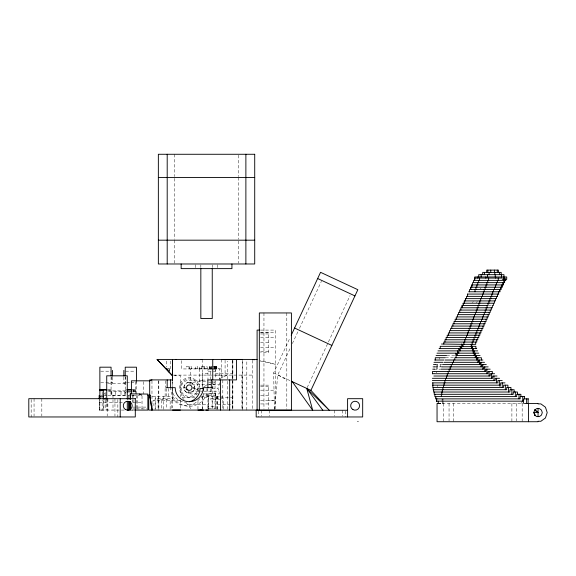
<?xml version="1.0" encoding="UTF-8"?>
<svg xmlns="http://www.w3.org/2000/svg" width="576" height="576" viewBox="0 0 576 576"><rect width="100%" height="100%" fill="white"/><g stroke="black" fill="none" stroke-linecap="round" stroke-linejoin="round"><path stroke-width="0.43" stroke-dasharray="2.88 2.16" d="M111.067 391.241L111.067 395.201L125.237 395.208L125.237 391.766L107.928 391.766M111.067 390.665L111.067 390.139L107.611 390.139M125.237 390.658L125.237 390.139M169.517 371.052L169.517 368.748M172.541 400.226L172.541 381.031M202.248 410.076L202.248 396.36M202.248 387.641L202.248 360.295M207.958 408.701L207.958 406.649L215.273 406.649L215.273 408.701L207.958 408.701L207.958 393.617L215.273 393.617L215.273 397.735L232.186 397.735L232.186 404.59L215.273 404.59M207.958 393.617L207.958 397.735L200.938 397.735M202.248 380.102L207.958 380.102L207.958 369.13L215.273 369.13L215.273 371.189L207.958 371.189M225.086 360.288L225.086 375.106L227.383 375.084L227.39 361.152M232.639 409.183L232.639 359.431M242.575 360.295L242.568 409.176M242.698 410.076L242.698 359.431M246.809 410.076L246.816 360.317M197.95 409.162L197.978 400.198M198.022 387.655A8.777 8.777 0 0 1 184.853 395.258A8.777 8.777 0 0 1 184.853 380.052A8.777 8.777 0 0 1 198.022 387.655L197.935 392.436M189.72 391.709L190.238 392.976L188.899 393.062A5.328 5.328 0 0 1 183.866 387.763L183.924 387.101L185.818 387.655M274.55 409.392L277.769 374.904L290.117 348.422M284.796 378.187L284.652 378.734L277.769 374.904M202.889 393.919L219.276 393.919L219.276 391.176L217.908 388.202L219.276 384.322L219.276 368.784L214.099 368.784M189.72 383.674L190.238 382.55L189.576 382.471L206.33 381.276M274.45 409.385L273.622 372.974L290.088 337.658M292.363 343.606L298.721 329.962M299.484 328.342L321.43 281.275M307.138 387.626L350.05 295.603M103.298 395.424L105.581 391.766L105.581 398.873M124.222 410.069L99.295 410.069L99.302 399.722L99.295 410.069L103.298 410.069L103.298 397.699M480.319 288.929L481.082 287.784M472.493 302.645L473.285 301.5M476.453 302.645L477.274 301.5M199.771 398.707L196.985 401.652A17.136 17.136 0 0 1 175.133 401.652L170.878 396.36L149.659 396.36M111.067 384.53L112.435 383.162L112.435 376.776M219.312 378.886L227.383 375.084L227.383 409.176M198.338 388.886L193.565 390.881A5.278 5.278 0 0 0 194.587 387.763L194.544 387.101L192.672 387.655M203.911 386.546L207.886 384.883M192.643 388.087L194.587 387.763M215.957 375.106L221.638 375.091M99.31 410.054L99.864 410.054L99.864 399.47M488.657 305.496L491.242 305.496M260.575 330.091L275.378 330.091L275.378 409.176M260.525 332.374L275.378 332.374M260.611 332.604L268.524 332.604L268.524 352.714L260.611 352.714M260.611 333.95L268.524 333.95M260.611 337.63L275.378 337.63M260.611 342.655L268.524 342.655M260.611 347.688L275.378 347.688M260.611 351.367L268.524 351.367M446.724 355.457L455.306 355.457M445.55 357.739L455.306 357.739M434.851 364.594L443.52 364.594M212.45 366.653L216.871 366.653L216.821 368.942M434.333 366.883L442.908 366.883M166.507 368.748L171.23 368.748M212.645 368.784L190.714 368.784L190.714 384.322M221.638 368.942L181.685 368.942L181.678 359.417M433.908 369.166L440.323 369.166M100.75 371.189L111.29 371.189M125.69 371.189L135.54 371.189M207.958 373.248L202.248 373.248L202.248 387.778M215.273 373.248L232.186 373.248L232.186 378.389M173.412 375.098L252.526 375.098L251.734 375.091M174.175 375.797L180.54 375.797L180.54 396.734M202.248 380.621L188.021 380.621A6.314 6.314 0 0 0 181.454 387.194L181.454 396.36L184.054 399.787M208.771 382.162L215.273 382.162M100.75 382.363L112.435 382.363M123.862 382.363L125.69 382.363L125.69 376.776M126.583 382.363L130.169 382.363M131.062 382.363L136.433 382.363M107.618 383.573L127.289 383.573M207.958 384.214L215.273 384.214L215.273 380.786M191.714 384.322L207.67 384.322M208.908 384.322L211.075 384.322M212.645 384.322L219.276 384.322M260.611 385.15L268.524 385.15L268.524 409.176M260.611 386.532L268.524 386.532M211.298 387.655L212.954 387.655L212.954 380.772M192.989 388.202L198.072 388.202M211.91 388.202L217.908 388.202M107.618 389.455L111.067 389.455M132.127 389.455L136.433 389.455M133.006 390.139L136.433 390.074M260.611 390.175L275.378 390.211M133.006 390.658L136.433 390.658M107.618 390.866L127.289 390.866M133.006 391.241L136.433 391.241M190.822 391.176L198.914 391.176M200.578 391.176L202.32 391.176M203.573 391.176L219.276 391.176M133.006 391.817L136.433 391.817M197.338 393.919L190.714 393.919L190.714 391.86M260.611 395.237L268.524 395.237M103.745 395.424L100.627 395.424L102.154 395.424L102.154 390.139M104.054 395.424L107.309 395.424M107.863 395.424L139.673 395.424M131.479 395.446L133.762 395.446M207.958 395.676L215.273 395.676M201.24 396.36L222.818 396.36M182.491 397.735L194.789 397.735M221.033 399.334L210.701 399.334L210.701 398.65M180.108 400.226L153.115 400.226L153.115 405.598M260.611 400.226L275.378 400.226L268.524 400.27M99.295 402.746L122.443 402.746M133.128 402.746L142.027 402.746M260.611 403.949L268.524 403.949M187.69 404.59L207.958 404.59M132.898 407.102L146.981 407.102M132.898 408.931L135.59 408.931M136.418 408.931L146.981 408.931M131.35 410.069L134.028 410.062M131.479 410.054L132.89 410.054M103.298 410.069L102.154 410.047L102.154 399.722M183.881 387.763L185.839 388.087M260.431 361.13L275.378 364.356L260.417 360.317M273.622 372.974L290.023 380.621M125.237 384.53L123.862 383.162L123.862 376.776M186.134 402.53L190.814 408.701M168.926 368.748L169.517 372.593M171.979 388.447L172.476 391.795A14.047 14.047 0 0 0 186.041 402.206M188.597 391.025L188.899 393.062M523.418 401.162L523.418 403.445L442.087 403.445L442.087 398.873M523.195 401.162L523.195 403.445M522.173 403.445L522.173 421.726M521.863 401.162L521.863 403.445M516.463 403.445L516.463 420.854M511.891 403.445L511.891 421.726M500.558 385.164L500.558 386.69M499.68 385.164L499.68 386.69M453.614 403.445L453.614 421.726M449.05 403.445L449.05 420.854M443.333 403.445L443.333 421.726M443.095 398.873L443.095 400.399M443.095 401.162L443.095 403.445M442.195 398.873L442.195 400.399M442.274 401.162L442.274 403.445M440.662 364.594L440.662 366.883M439.531 357.739L439.531 359.266M437.688 364.594L437.688 366.883M437.71 385.164L437.71 386.69M437.263 366.883L437.263 369.166M436.918 364.594L436.918 366.883M436.694 371.455L436.694 372.974M436.45 366.883L436.45 369.166M345.233 411.113L345.233 416.966M342.338 410.27L342.338 416.131M334.57 410.27L334.57 416.131M286.805 312.948L286.805 409.176M269.208 410.27L269.208 416.131M263.952 312.948L263.952 409.176M261.439 410.27L261.439 416.131M258.552 411.113L258.552 416.966M252.526 360.295L252.526 409.176M241.934 375.091L241.934 409.176M238.414 155.167L238.414 176.594M238.414 177.487L238.414 239.285M238.414 241.063L238.414 263.095M232.862 360.31L232.862 409.183M232.589 359.417L232.596 409.183M223.409 409.198L223.409 398.65L208.325 398.65L208.325 409.198M222.818 375.084L222.818 410.076M221.638 359.424L221.638 378.648M217.764 396.36L217.764 409.219M217.382 264.751L217.382 267.847M217.332 396.36L217.332 410.076M216.778 396.36L216.778 410.076M216.662 366.653L216.626 368.942M216.475 366.653L216.475 368.942M216.396 366.653L216.396 368.942M216.31 366.653L216.31 368.942M216.029 366.653L216.029 368.942M215.87 366.653L215.87 368.942M215.863 398.65L215.863 399.334M215.568 366.653L215.568 368.942M215.316 366.653L215.316 368.942M215.273 369.13L215.273 378.994M215.273 393.617L215.273 408.701M215.042 366.653L215.042 368.942M215.028 380.794L215.028 410.076M214.661 366.653L214.661 368.942M214.445 366.653L214.438 368.942M214.351 366.653L214.351 368.942M214.092 366.653L214.092 368.942M213.905 366.653L213.905 368.942M212.738 380.794L212.746 409.183M212.242 264.874L212.242 267.559M212.098 399.334L212.098 409.176M211.666 368.942L211.666 366.653L209.232 366.653L209.232 368.942M211.752 388.498L211.752 398.65M211.428 366.653L211.428 368.942M210.773 366.653L210.694 379.138M210.694 388.951L210.694 393.919M210.226 366.653L210.226 368.942M209.794 366.653L209.794 368.942M209.484 366.653L209.484 368.942M209.297 366.653L209.297 368.942M208.555 396.36L208.555 410.076M207.144 368.942L207.144 366.653L199.757 366.653L199.757 368.942M206.95 388.447L206.95 396.36M204.739 366.653L204.739 368.942M203.983 366.653L203.983 368.942M203.522 393.725L203.522 396.36M202.248 395.806L202.248 409.219M201.449 366.653L201.449 368.942M200.837 264.874L200.837 267.559M199.289 368.784L199.289 388.202M197.654 368.942L197.654 366.653L195.221 366.653L195.221 368.942M195.689 264.751L195.689 268.625M191.448 368.942L191.448 366.653L186.199 366.653L186.199 368.942M189.454 366.653L189.454 368.942M189.014 366.653L189.014 368.942M180.461 400.198L180.461 410.047M175.565 375.106L175.565 375.797M174.665 154.274L174.665 176.594M174.665 178.387L174.665 239.285M174.665 240.178L174.665 263.095M172.541 380.484L172.541 407.786M171.857 400.226L171.857 409.176M170.618 361.116L170.618 368.748M170.158 409.198L170.158 398.65L155.074 398.65L155.074 409.198M168.559 388.447L168.559 396.36M167.782 398.65L167.782 399.334L157.45 399.334L157.45 398.65M166.73 388.498L166.73 398.65M166.507 361.116L166.507 367.049M166.392 399.334L166.392 409.176M165.528 380.772L165.528 387.655M165.132 388.447L165.132 396.36M163.534 396.36L163.534 410.076M162.619 398.65L162.619 399.334M161.798 400.226L161.798 409.176M158.846 399.334L158.846 410.076M158.825 380.794L158.825 409.176M158.508 380.801L158.508 398.65M158.083 400.226L158.083 409.176M155.304 396.36L155.304 410.076M151.97 380.794L151.97 403.956M143.402 381.694L143.402 393.847M142.027 395.921L142.027 409.19M137.448 395.424L137.448 410.062M136.433 381.276L136.433 394.776M136.433 395.294L136.433 410.069M135.403 381.694L135.403 393.847M133.006 389.455L133.006 402.898M132.89 395.424L132.89 398.866M132.89 399.73L132.89 402.307M128.326 395.424L128.326 398.866M125.237 376.776L125.237 395.424M124.43 391.766L124.43 395.424M121.003 391.766L121.003 395.424M117.842 399.557L117.842 416.966M115.294 391.766L115.294 395.424M114.955 398.686L114.955 416.095M112.997 395.424L112.997 398.873M112.997 399.73L112.997 410.069M111.866 391.766L111.866 395.424M111.29 376.776L111.29 382.363M111.067 376.776L111.067 395.424M107.863 398.873L107.863 410.069M107.186 398.686L107.186 416.095M106.726 398.873L106.726 410.069M105.581 399.73L105.581 410.069M103.874 399.73L103.874 410.069M41.825 398.686L41.825 416.095M34.056 398.686L34.056 416.095M31.169 399.557L31.169 416.966M183.917 387.014A5.328 5.328 0 0 1 189.562 382.414M190.159 382.486A5.328 5.328 0 0 1 194.479 387.029M199.087 388.901A9.922 9.922 0 0 0 187.999 377.813A9.922 9.922 0 0 0 180.014 391.306L180.547 392.436A9.922 9.922 0 0 0 197.273 393.487M198.85 390.125A9.922 9.922 0 0 1 198.468 391.306M207.85 388.433A18.626 18.626 0 0 1 188.849 406.274A18.626 18.626 0 0 1 170.618 387.655M186.574 392.285A5.342 5.342 0 0 0 194.587 387.655A5.342 5.342 0 0 0 186.574 383.026A5.342 5.342 0 0 0 186.574 392.285"/><path stroke-width="0.86" d="M166.507 369.41L166.507 368.748M172.541 380.16L172.541 359.417L172.541 380.484M467.604 296.359L467.618 294.07M470.83 289.505L470.902 287.215M471.866 287.215L471.967 284.933M462.002 307.786L462.334 305.496M463.133 305.496L463.37 303.214M464.263 303.214L464.386 300.931M291.211 335.254L320.558 272.318L357.84 289.699L310.903 390.362L329.314 410.27L306.763 388.426L312.689 410.27L292.262 381.665M534.895 414.886L533.83 412.589L534.636 410.105L536.753 408.564L539.366 408.564L541.476 410.105L542.29 412.589L541.476 415.073L539.366 416.606L536.753 416.606L534.636 415.073L535.068 415.267M535.19 409.853L534.636 410.105L538.056 412.589L533.83 412.589L535.154 415.447M131.407 393.847L131.407 380.822L149.688 380.822L151.97 379.908M497.635 296.359L466.495 296.359L466.502 298.642L465.358 298.656L465.386 300.931L465.523 298.642M202.248 359.431L201.175 359.431M99.295 398.93L99.295 395.424L99.864 395.417M203.537 410.076L197.95 410.047M221.638 359.431L242.575 359.424M127.289 398.801L130.716 398.851M172.541 410.076L180.461 410.047M200.016 410.076L201.859 410.069M158.357 177.487L254.714 177.487M158.357 240.178L254.714 240.178M502.286 278.078L474.588 278.078L474.588 280.361M503.942 278.078L505.08 278.078M474.934 279.245L474.732 276.962L506.722 276.962L506.722 279.245L505.08 279.245M502.286 279.245L503.942 279.245M468.547 291.787L499.968 291.787L499.968 289.505M467.539 294.07L498.802 294.07M465.365 298.642L496.512 298.642L496.512 296.359M259.704 330.091L257.098 330.091L257.098 410.076M441.511 344.03L463.91 344.347L463.91 342.065M439.056 348.602L459.346 348.602L459.346 350.885L472.795 350.885L472.795 348.602L476.734 348.602M437.969 350.885L457.74 350.885L457.74 353.167L473.674 353.167L473.674 350.885L477.713 350.885M436.975 353.167L456.192 353.167L456.192 355.457L474.696 355.457L474.696 353.167L478.814 353.167M436.082 355.457L446.558 355.457M480.053 355.457L475.855 355.457L475.855 357.739L454.788 357.739L454.788 360.029M445.241 357.739L435.29 357.739L435.29 360.029M172.663 375.106L172.541 375.797L157.082 359.424L257.098 359.424M434.585 360.029L444.002 360.029M445.241 360.029L477.158 360.029L477.158 357.739L481.414 357.739L481.414 360.029M482.911 360.029L478.598 360.029L478.598 362.311L444.002 362.311M433.98 362.311L442.85 362.311M484.531 362.311L480.182 362.311L480.182 364.594L442.85 364.594M433.469 364.594L435.902 364.594M486.288 364.594L481.903 364.594L481.903 366.883L441.785 366.883M433.058 366.883L435.262 366.883M488.167 366.883L483.761 366.883L483.761 369.166L440.921 369.166M432.742 369.166L434.693 369.166M490.183 369.166L485.762 369.166L485.762 371.455L434.693 371.455M434.225 371.455L432.518 371.455L432.518 373.738M432.396 373.738L433.85 373.738M434.225 373.738L487.901 373.738L487.901 371.455L492.322 371.455L492.322 373.738M494.597 373.738L490.183 373.738L490.183 376.02L433.85 376.02M496.994 376.02L492.602 376.02L492.602 378.31L432.396 378.31M499.529 378.31L495.151 378.31L495.151 380.592L432.367 380.592M149.688 379.908L172.541 379.908M502.193 380.592L497.844 380.592L497.844 382.882L432.432 382.882M504.979 382.882L500.666 382.882L500.666 385.164L432.598 385.164M166.558 387.655L175.198 387.655A14.047 14.047 0 0 0 189.245 401.702A14.047 14.047 0 0 0 203.285 387.655L211.889 387.655M99.864 389.455L106.762 389.455M126.958 389.455L131.263 389.455M99.864 390.074L106.747 390.074M126.958 390.139L131.278 390.074M99.864 390.658L103.298 390.658M130.262 399.031L130.262 393.847L147.859 394.078L147.859 410.076L134.662 410.076M147.859 395.222L150.329 395.222M524.52 396.59L520.164 396.59L520.164 398.873L435.6 398.873L435.6 396.59M99.864 396.821L103.298 396.821M107.107 398.873L103.298 398.873L103.298 390.074M528.379 398.873L523.627 398.873L523.627 401.162L436.363 401.162M524.419 403.445L538.056 403.445L538.056 403.891L540.886 403.891L545.458 407.218L547.2 412.589L545.458 417.96L540.886 421.279L538.056 421.279L538.056 421.726L437.047 421.726L437.047 403.445L440.323 403.445L439.906 403.445M208.325 410.076L205.913 410.069M347.594 410.27L256.183 410.27L256.183 416.966L362.678 416.966L362.678 398.686L347.594 398.686L347.594 416.966M357.754 421.502L358.121 421.502M126.864 391.795L130.946 391.817M175.565 359.417L176.076 359.431M252.526 359.424L254.282 359.798M317.664 278.532L354.946 295.913M294.581 328.032L331.862 345.413M291.456 381.29L310.903 390.362M139.399 394.078L141.689 395.222M535.097 409.766L538.056 412.589M157.082 359.424L172.541 375.797L172.541 375.106M167.011 369.389L169.517 372.593M306.763 388.426L322.812 410.27M149.688 395.222L151.97 410.076L151.97 405.706M149.688 394.531L151.97 410.076M458.604 314.64L458.561 312.358L490.262 312.358L490.262 310.068M459.734 312.358L459.691 310.068L491.306 310.068L491.306 307.786M460.865 310.068L460.822 307.786L492.35 307.786L492.35 305.496L493.387 305.496L493.387 303.214M457.474 316.922L457.423 314.64L489.226 314.64L489.226 312.358M106.726 398.851L106.726 375.818L127.289 375.818L127.289 399.125M99.295 395.424L99.302 398.866M538.056 408.564L538.056 416.606M528.458 403.445L528.458 421.726M528.142 398.873L528.142 403.445M526.63 398.873L526.63 403.445M524.448 396.59L524.448 398.873M522.734 396.59L522.734 401.162M520.877 396.59L520.877 394.308L516.679 394.308L516.679 396.59L434.858 396.59L434.858 394.308M518.969 394.308L518.969 398.873M517.442 394.308L517.442 392.018L513.252 392.018L513.252 394.308L434.21 394.308L434.21 392.018M515.347 392.018L515.347 396.59M514.13 392.018L514.13 389.736L509.918 389.736L509.918 392.018L433.663 392.018L433.663 389.736M511.87 389.736L511.87 394.308M510.948 389.736L510.948 387.446L506.707 387.446L506.707 389.736L433.217 389.736L433.217 387.446M508.529 387.446L508.529 392.018M507.902 387.446L507.902 385.164L503.618 385.164L503.618 387.446L432.857 387.446L432.857 382.882M505.8 279.245L505.8 280.361L473.58 280.361L473.58 282.643M505.332 385.164L505.332 389.736M504.835 278.078L504.835 280.361M504.634 280.361L504.634 282.643L472.572 282.643L472.572 284.933M503.957 276.962L503.957 274.673L478.721 274.673L478.721 276.962M503.791 280.361L503.791 282.643M503.669 276.962L503.669 279.245M503.467 282.643L503.467 284.933L471.564 284.933L471.564 287.215M502.754 282.643L502.754 284.933M502.301 284.933L502.301 287.215L470.556 287.215L470.556 289.505M502.272 382.882L502.272 387.446M501.71 284.933L501.71 287.215M501.545 274.673L501.545 276.962M501.185 274.673L501.185 272.39L482.717 272.39L482.717 274.673M501.134 287.215L501.134 289.505L469.548 289.505L469.548 291.787M500.674 287.215L500.674 289.505M499.63 289.505L499.63 291.787M499.421 272.39L499.421 274.673M499.349 380.592L499.349 385.164M498.593 291.787L498.593 294.07M498.42 272.39L498.42 270.101L486.706 270.101L486.706 272.39M498.269 278.078L498.269 280.361M497.549 294.07L497.549 296.359M497.304 270.101L497.304 272.39M497.34 280.361L497.34 282.643M496.57 378.31L496.57 382.882M496.404 282.643L496.404 284.933M495.67 276.962L495.67 278.078M495.475 284.933L495.475 287.215M495.468 298.642L495.468 300.931L464.227 300.931L464.227 301.406M495.238 274.673L495.238 276.962M494.806 272.39L494.806 274.673M494.539 287.215L494.539 289.505M494.374 270.101L494.374 272.39M494.431 300.931L494.431 303.214L463.09 303.214L463.09 304.085M493.934 376.02L493.934 380.592M493.61 289.505L493.61 291.787M492.674 291.787L492.674 294.07M491.746 294.07L491.746 296.359M491.436 373.738L491.436 378.31M490.817 296.359L490.817 298.642M490.752 270.101L490.752 272.39M489.881 298.642L489.881 300.931M489.096 272.39L489.096 274.673M489.074 371.455L489.074 376.02M488.952 300.931L488.952 303.214M488.621 278.078L488.621 280.361M488.189 314.64L488.189 316.922L456.293 316.922L456.293 319.212M488.016 303.214L488.016 305.496L461.959 305.496L461.959 306.67M487.822 270.101L487.822 272.39M487.742 280.361L487.742 282.643M487.44 274.673L487.44 276.962M487.087 305.496L487.087 307.786M487.145 316.922L487.145 319.212L455.155 319.212L455.155 321.494M486.857 282.643L486.857 284.933M486.857 369.166L486.857 373.738M486.151 307.786L486.151 310.068M486.108 319.212L486.108 321.494L454.025 321.494L454.025 323.784M485.978 284.933L485.978 287.215M485.784 276.962L485.784 278.078M485.222 310.068L485.222 312.358M485.093 287.215L485.093 289.505M485.064 321.494L485.064 323.784L452.887 323.784L452.887 326.066M484.783 366.883L484.783 371.455M484.481 272.39L484.481 274.673M484.294 312.358L484.294 314.64M484.207 289.505L484.207 291.787M484.02 323.784L484.02 326.066L451.757 326.066L451.757 328.349M483.329 291.787L483.329 294.07M483.358 314.64L483.358 316.922M482.983 326.066L482.983 328.349L450.626 328.349L450.626 330.638M482.839 364.594L482.839 369.166M482.443 294.07L482.443 296.359M482.429 316.922L482.429 319.212M481.939 328.349L481.939 330.638L449.489 330.638L449.489 332.921M481.565 296.359L481.565 298.642M481.493 319.212L481.493 321.494M481.133 274.673L481.133 276.962M481.046 362.311L481.046 366.883M480.902 330.638L480.902 332.921L448.358 332.921L448.358 335.21M480.679 298.642L480.679 300.931M480.564 321.494L480.564 323.784M479.866 332.921L479.866 335.21L447.221 335.21L447.221 337.493M479.794 300.931L479.794 303.214M479.628 323.784L479.628 326.066M479.578 278.078L479.578 280.361M479.39 360.029L479.39 364.594M478.915 303.214L478.915 305.496M478.822 335.21L478.822 337.493L446.09 337.493L446.09 339.775M478.663 280.361L478.663 282.643M478.699 326.066L478.699 328.349M478.03 305.496L478.03 307.786M477.871 357.739L477.871 362.311M477.785 276.962L477.785 278.078M477.756 282.643L477.756 284.933M477.77 328.349L477.77 330.638M477.778 337.493L477.778 339.775L444.96 339.775L444.96 342.065M477.151 307.786L477.151 310.068M476.842 284.933L476.842 287.215M476.834 330.638L476.834 332.921M476.741 339.775L476.741 342.065L443.822 342.065L443.822 344.03M476.496 355.457L476.496 360.029M476.266 310.068L476.266 312.358M475.934 287.215L475.934 289.505M475.906 332.921L475.906 335.21M475.891 348.602L475.891 346.313L472.054 346.313L472.054 348.602L461.009 348.602L461.009 346.313L440.237 346.313L440.237 348.602M475.697 342.065L475.697 344.347L462.564 344.347L462.564 346.637L471.485 346.637L471.485 344.347M475.38 312.358L475.38 314.64M475.258 353.167L475.258 357.739M475.02 289.505L475.02 291.787M474.97 335.21L474.97 337.493M474.502 314.64L474.502 316.922M474.163 350.885L474.163 355.457M474.041 337.493L474.041 339.775M473.616 316.922L473.616 319.212M473.206 348.602L473.206 353.167M473.105 339.775L473.105 342.065M472.738 319.212L472.738 321.494M472.392 346.313L472.392 350.885M472.176 342.065L472.176 344.347M471.852 321.494L471.852 323.784M471.715 344.347L471.715 348.602M471.247 344.347L471.247 346.637M470.974 323.784L470.974 326.066M470.088 326.066L470.088 328.349M469.202 328.349L469.202 330.638M468.324 330.638L468.324 332.921M467.438 332.921L467.438 335.21M466.56 335.21L466.56 337.493M465.674 337.493L465.674 339.775M464.789 339.775L464.789 342.065M463.025 344.347L463.025 346.637M461.707 344.03L461.707 348.602M460.217 346.313L460.217 350.885M458.784 348.602L458.784 353.167M457.402 350.885L457.402 355.457M456.07 353.167L456.07 357.739M453.564 360.029L453.564 362.311M452.383 362.311L452.383 364.594M451.26 364.594L451.26 366.883M450.187 366.883L450.187 369.166M449.172 369.166L449.172 371.455M448.2 371.455L448.2 373.738M447.286 373.738L447.286 376.02M446.422 376.02L446.422 378.31M445.608 378.31L445.608 380.592M444.845 380.592L444.845 382.882M444.132 382.882L444.132 385.164M443.477 385.164L443.477 387.446M442.872 387.446L442.872 389.736M442.318 389.736L442.318 392.018M441.814 392.018L441.814 394.308M441.367 394.308L441.367 396.59M438.257 401.162L438.257 403.445M436.716 398.117L436.716 401.162M436.435 398.117L436.435 401.162M259.337 410.076L259.337 312.948L291.413 312.948L291.413 410.076L148.774 410.076L148.774 396.36M245.88 154.274L245.88 263.981M236.491 359.417L236.491 379.908L207.864 379.908L207.864 387.655M231.934 263.981L231.934 268.625L181.145 268.625L181.145 263.981M229.673 379.908L229.673 410.076M220.529 379.908L220.529 410.076M212.738 359.417L212.738 379.908M212.242 268.452L212.242 318.542L200.837 318.542L200.837 268.452M211.298 379.908L211.298 387.655M203.522 390.204L203.522 388.447L200.102 388.447L199.613 391.795A14.047 14.047 0 0 1 189.677 401.724M170.618 379.908L170.618 387.655M167.198 154.274L167.198 263.981M167.191 379.908L167.191 387.655M149.688 380.822L149.688 396.763M136.433 381.276L136.433 367.186L125.237 367.186L125.237 375.804M130.334 393.847L130.334 399.031M130.334 401.537L130.334 410.076M130.262 401.537L130.262 410.076M129.578 401.4L129.578 410.069L127.289 410.069L127.289 401.4M128.434 401.4L128.434 410.069M123.862 370.39L123.862 376.078M120.211 398.686L120.211 416.966M112.435 370.39L112.435 376.078M111.067 375.804L111.067 367.186L99.864 367.186L99.864 398.866M186.466 389.671A3.427 3.427 0 0 1 186.235 389.304M254.714 154.274L158.357 154.274L158.357 263.981L254.714 263.981L254.714 154.274M135.295 398.686L28.8 398.686L28.8 416.966L135.295 416.966L135.295 398.686M352.894 409.565A4.457 4.457 0 0 0 359.575 405.706A4.457 4.457 0 0 0 352.894 401.846A4.457 4.457 0 0 0 352.894 409.565M187.87 390.031A2.743 2.743 0 0 0 191.981 387.655A2.743 2.743 0 0 0 187.87 385.279A2.743 2.743 0 0 0 187.87 390.031M125.503 409.565A4.457 4.457 0 0 0 132.192 405.706A4.457 4.457 0 0 0 125.503 401.846A4.457 4.457 0 0 0 125.503 409.565"/></g></svg>
